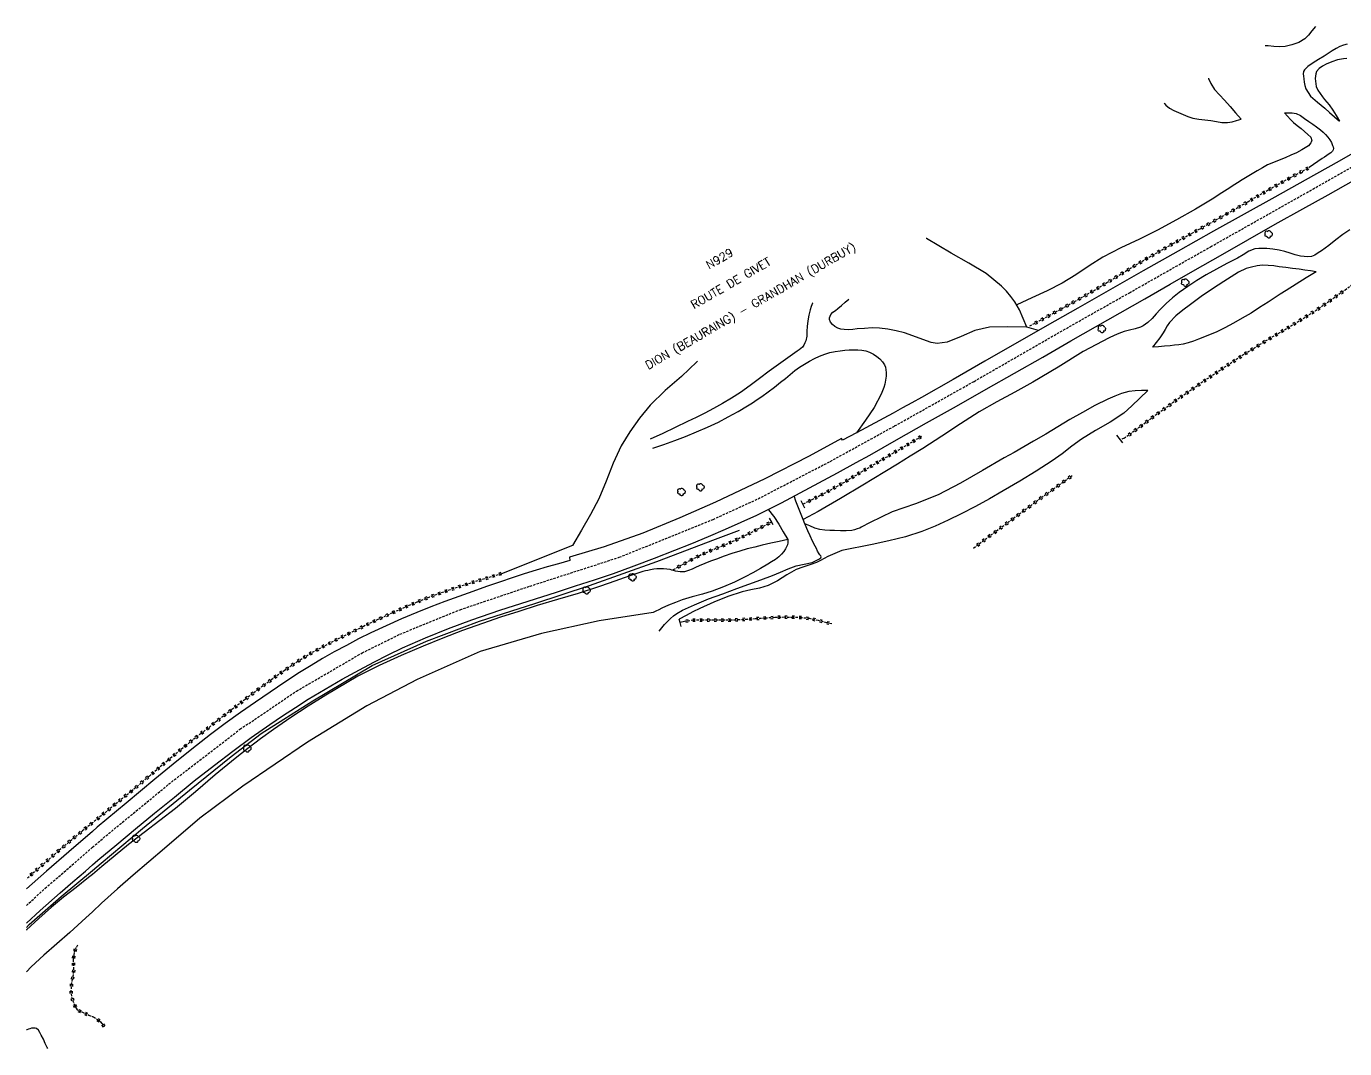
# Model space of a CAD drawing. Header units: millimetres. Extents: x 215000 to 216002, y 109000 to 110000.
# Drawn here: x 215000 to 215278.9, y 109279.4 to 109495.5 of the extents above; entities that cross this region are included whole.
import ezdxf
from ezdxf.enums import TextEntityAlignment as Align

# ---------------------------------------------------------------- set-up
doc = ezdxf.new("R2010")
doc.units = ezdxf.units.MM
doc.linetypes.add('DASHED', pattern=[0.75, 0.5, -0.25])
doc.layers.get('0').update_dxf_attribs({"linetype": 'CONTINUOUS'})
for name, color, linetype in [('W0001', 6, 'DASHED'), ('W0008', 7, 'CONTINUOUS'), ('W0010', 4, 'CONTINUOUS'), ('W0017', 7, 'CONTINUOUS'), ('W0120', 7, 'CONTINUOUS'), ('W0211', 2, 'CONTINUOUS'), ('W0214', 2, 'CONTINUOUS'), ('W0220', 5, 'DASHED'), ('W0241', 7, 'CONTINUOUS'), ('W0300', 7, 'CONTINUOUS'), ('W0510', 5, 'CONTINUOUS'), ('W0989', 7, 'CONTINUOUS'), ('W0990', 7, 'CONTINUOUS')]:
    doc.layers.add(name, color=color, linetype=linetype)
doc.styles.get("Standard").update_dxf_attribs({"font": 'romans.shx', "width": 0.85})

# ---------------------------------------------------------------- blocks, each defined once
blk = doc.blocks.new('T300')
for p, q in [((-0.8, 0.51), (-0.86, 0.34)), ((-0.86, 0.34), (-0.86, 0.17)), ((-0.86, 0.17), (-0.74, 0.06)), ((-0.69, 0.63), (-0.8, 0.51)), ((-0.8, -0.06), (-0.74, 0.06)), ((-0.74, 0.06), (-0.69, 0.11)), ((-0.57, 0.69), (-0.69, 0.63)), ((-0.46, 0.69), (-0.57, 0.69)), ((-0.29, 0.63), (-0.46, 0.69)), ((-0.29, 0.63), (-0.17, 0.74)), ((-0.23, 0.57), (-0.29, 0.63)), ((-0.17, 0.74), (-0.06, 0.8)), ((-0.06, 0.8), (0.06, 0.8)), ((0.06, 0.8), (0.23, 0.74)), ((0.23, 0.74), (0.34, 0.63)), ((0.34, 0.63), (0.4, 0.51)), ((0.46, 0.46), (0.34, 0.46)), ((0.4, 0.51), (0.4, 0.46)), ((0.57, 0.4), (0.46, 0.46)), ((0.57, 0.4), (0.69, 0.29)), ((0.69, 0.29), (0.74, 0.17)), ((0.74, 0.06), (0.69, -0.17)), ((0.74, 0.17), (0.74, 0.06)), ((-0.8, -0.17), (-0.8, -0.06)), ((-0.8, -0.23), (-0.8, -0.17)), ((-0.74, -0.34), (-0.8, -0.23)), ((-0.69, -0.4), (-0.74, -0.34)), ((-0.51, -0.46), (-0.69, -0.4)), ((-0.4, -0.46), (-0.51, -0.46)), ((-0.4, -0.46), (-0.34, -0.46)), ((-0.34, -0.46), (-0.34, -0.4)), ((-0.34, -0.51), (-0.34, -0.46)), ((-0.29, -0.63), (-0.34, -0.51)), ((-0.17, -0.74), (-0.29, -0.63)), ((-0.06, -0.8), (-0.17, -0.74)), ((0.06, -0.8), (-0.06, -0.8)), ((0.17, -0.74), (0.06, -0.8)), ((0.23, -0.69), (0.17, -0.74)), ((0.29, -0.46), (0.23, -0.46)), ((0.29, -0.63), (0.23, -0.69)), ((0.46, -0.4), (0.29, -0.46)), ((0.34, -0.51), (0.29, -0.63)), ((0.34, -0.51), (0.34, -0.46)), ((0.57, -0.34), (0.46, -0.4)), ((0.63, -0.29), (0.57, -0.34)), ((0.69, -0.17), (0.63, -0.29))]:
    blk.add_line(p, q)
blk = doc.blocks.new('t220o')
at = {"color": 0, "linetype": 'Continuous'}
for p, q in [((-0.25, 0.25), (0.25, 0.25)), ((-0.25, -0.25), (0.25, -0.25))]:
    blk.add_line(p, q, dxfattribs=at)

msp = doc.modelspace()

# ---------------------------------------------------------------- linework, layer by layer
at = {"layer": 'W0001'}
for points in [[(215014, 109321.96), (215016.24, 109323.89), (215030.1, 109335.29), (215045.19, 109346.91), (215057.12, 109354.97), (215071.03, 109363.06), (215079.02, 109367.01), (215091.77, 109372.2), (215106.55, 109377.19), (215125.43, 109383.28), (215145.29, 109391.3), (215154.83, 109395.66), (215170.07, 109403.57), (215183.69, 109411.05), (215200.5, 109420.48), (215218.06, 109430.58), (215233.34, 109439.22), (215250.53, 109448.94), (215272.16, 109461.13), (215292.64, 109472.74)], [(215000, 109309.65), (215003.98, 109313.29), (215014, 109321.96)]]:
    msp.add_lwpolyline(points, dxfattribs=at)
at = {"layer": 'W0008'}
for points in [[(215284.84, 109471.14), (215277.71, 109467.07), (215270.56, 109463.01), (215264.09, 109459.41), (215257.61, 109455.82), (215251.14, 109452.22), (215243.7, 109448.04), (215236.28, 109443.84), (215228.86, 109439.64), (215222.41, 109435.97), (215215.95, 109432.29), (215214.13, 109431.25), (215209.51, 109428.61), (215202.79, 109424.74), (215196.09, 109420.85), (215189.34, 109417.04), (215187.36, 109415.95), (215185.36, 109414.86), (215183.38, 109413.77)], [(215184.1, 109408.1), (215190.42, 109411.68), (215196.74, 109415.25), (215203.06, 109418.83), (215209.04, 109422.23), (215215.02, 109425.63), (215220.99, 109429.03), (215226.2, 109432.01), (215231.4, 109434.98), (215236.6, 109437.96), (215241.95, 109441.01), (215247.3, 109444.07), (215252.65, 109447.11), (215258.43, 109450.4), (215264.22, 109453.69), (215270.01, 109456.96), (215275.39, 109459.95), (215280.78, 109462.93)], [(215183.38, 109413.77), (215175.62, 109409.61), (215172.66, 109408.03)], [(215172.66, 109408.03), (215172.44, 109408.37), (215165.63, 109404.64), (215156.21, 109399.84), (215145.82, 109394.92), (215138.21, 109391.62), (215130.42, 109388.38), (215122.25, 109385.47), (215114.92, 109383.3), (215114.99, 109382.57), (215112.6, 109381.92), (215110.2, 109381.27), (215107.82, 109380.59), (215105.3, 109379.79), (215102.8, 109378.96), (215100.3, 109378.1), (215097.37, 109377.1), (215094.44, 109376.07), (215091.52, 109375.02), (215088.53, 109373.92), (215085.55, 109372.79), (215082.59, 109371.62), (215079.33, 109370.25), (215076.09, 109368.82), (215072.88, 109367.31), (215070.28, 109366.01), (215067.7, 109364.65), (215065.15, 109363.26), (215062.67, 109361.85), (215060.22, 109360.4), (215057.8, 109358.92), (215054.66, 109356.89), (215051.57, 109354.79), (215048.5, 109352.67), (215045.29, 109350.43), (215042.09, 109348.16), (215038.94, 109345.84), (215034.98, 109342.74), (215031.08, 109339.55), (215027.2, 109336.33), (215021.08, 109331.28), (215015, 109326.18), (215014, 109325.32)], [(215014, 109318.23), (215015.15, 109319.21), (215019.12, 109322.55), (215023.12, 109325.87), (215027.13, 109329.17), (215031.32, 109332.59), (215035.53, 109336), (215039.8, 109339.33), (215043.66, 109342.26), (215047.56, 109345.15), (215051.52, 109347.94), (215054.2, 109349.76), (215056.91, 109351.53), (215059.65, 109353.26), (215063.21, 109355.41), (215066.82, 109357.49), (215070.47, 109359.5), (215073.49, 109361.1), (215076.53, 109362.65), (215079.6, 109364.14), (215084.41, 109366.27), (215089.3, 109368.24), (215094.23, 109370.09), (215100.16, 109372.13), (215106.14, 109374.02), (215112.13, 109375.91), (215116.17, 109377.21), (215120.21, 109378.5), (215124.23, 109379.86), (215128.56, 109381.44), (215132.87, 109383.08), (215137.16, 109384.78), (215140.75, 109386.22), (215144.32, 109387.7), (215147.88, 109389.23), (215151.21, 109390.71), (215154.53, 109392.22), (215157.81, 109393.82), (215159.77, 109394.83), (215161.72, 109395.88), (215163.67, 109396.93), (215167.64, 109399.04), (215171.62, 109401.17), (215175.57, 109403.32), (215178.42, 109404.9), (215181.26, 109406.5), (215184.1, 109408.1)], [(215014, 109325.32), (215008.97, 109321.02), (215004.24, 109316.89), (215000, 109313.14)], [(215000, 109305.92), (215002.94, 109308.59), (215007.18, 109312.36), (215009.82, 109314.66), (215012.48, 109316.94), (215014, 109318.23)]]:
    msp.add_lwpolyline(points, dxfattribs=at)
at = {"layer": 'W0010'}
for points in [[(215014, 109317.07), (215015.8, 109318.57), (215024.57, 109325.92), (215034.48, 109334.06), (215043.3, 109341.19), (215049.64, 109346.05), (215060.59, 109352.96), (215073.18, 109360.38), (215084.64, 109365.51), (215095.87, 109369.78), (215107.54, 109373.51), (215119.15, 109377.29), (215133.35, 109382.36), (215145.82, 109387.1), (215150.87, 109388.99)], [(215000, 109305.03), (215000.6, 109305.61), (215007.35, 109311.58), (215014, 109317.07)]]:
    msp.add_lwpolyline(points, dxfattribs=at)
at = {"layer": 'W0017'}
for points in [[(215166.37, 109437.11), (215166.33, 109437.04), (215166.05, 109436.33), (215165.8, 109435.6), (215165.51, 109434.46), (215165.33, 109433.28), (215165.18, 109432.1), (215165.12, 109431.08), (215165.09, 109430.05), (215164.89, 109429.08), (215164.71, 109428.61), (215164.49, 109428.15), (215164.22, 109427.74), (215163.87, 109427.41), (215163.46, 109427.13), (215163.05, 109426.86), (215161.09, 109425.43), (215159.1, 109424.03), (215157.12, 109422.62), (215155.11, 109421.11), (215153.11, 109419.59), (215151.05, 109418.14), (215149.19, 109416.95), (215147.29, 109415.83), (215145.36, 109414.74), (215143.55, 109413.79), (215141.71, 109412.87), (215139.86, 109411.97), (215137.25, 109410.71), (215134.62, 109409.49), (215132, 109408.27)], [(215185.8, 109430.77), (215184.02, 109431.15), (215182.25, 109431.52), (215180.47, 109431.76), (215178.9, 109431.77), (215177.33, 109431.68), (215175.76, 109431.57), (215174.83, 109431.48), (215173.89, 109431.38), (215172.98, 109431.42), (215172.31, 109431.55), (215171.64, 109431.76), (215171.06, 109432.07), (215170.56, 109432.48), (215170.12, 109432.98), (215169.9, 109433.53), (215169.93, 109433.89), (215170.03, 109434.27), (215170.19, 109434.62), (215170.6, 109435.1), (215171.15, 109435.48), (215171.69, 109435.87), (215172.46, 109436.54), (215173.22, 109437.22), (215173.98, 109437.89)], [(215214.13, 109431.25), (215211.63, 109431.92), (215207.66, 109432.04), (215203.75, 109431.93), (215200.68, 109431.24), (215197.77, 109429.94), (215194.83, 109428.8), (215192.71, 109428.5), (215191.42, 109428.71), (215185.8, 109430.77)], [(215132.53, 109406.34), (215134.85, 109407.15), (215137.16, 109407.96), (215139.46, 109408.82), (215141.8, 109409.78), (215144.12, 109410.8), (215146.4, 109411.88), (215148.5, 109412.96), (215150.57, 109414.1), (215152.59, 109415.31), (215153.6, 109415.96), (215154.6, 109416.62), (215155.59, 109417.3), (215156.93, 109418.27), (215158.26, 109419.27), (215159.57, 109420.29), (215160.57, 109421.11), (215161.57, 109421.95), (215162.59, 109422.75), (215163.59, 109423.46), (215164.61, 109424.14), (215165.65, 109424.77), (215166.72, 109425.32), (215167.82, 109425.83), (215168.95, 109426.25), (215170.01, 109426.55), (215171.09, 109426.78), (215172.19, 109426.96), (215173.12, 109427.08), (215174.06, 109427.15), (215175, 109427.17), (215175.87, 109427.16), (215176.73, 109427.11), (215177.57, 109426.96), (215178.4, 109426.65), (215179.2, 109426.24), (215179.93, 109425.74), (215180.57, 109425.22), (215181.15, 109424.63), (215181.57, 109423.96), (215181.74, 109423.46), (215181.83, 109422.92), (215181.88, 109422.37), (215181.88, 109421.55), (215181.78, 109420.71), (215181.62, 109419.9), (215181.41, 109419.17), (215181.15, 109418.46), (215180.86, 109417.75), (215179.36, 109414.92), (215177.49, 109412.27), (215175.62, 109409.61)], [(215133.9, 109367.69), (215134.46, 109368.38), (215135.03, 109369.07), (215135.63, 109369.73), (215136.25, 109370.32), (215136.91, 109370.88), (215137.59, 109371.39), (215138.79, 109372.1), (215140.06, 109372.69), (215141.35, 109373.25), (215144.3, 109374.48), (215147.31, 109375.58), (215150.33, 109376.67), (215152.84, 109377.59), (215155.36, 109378.51), (215157.86, 109379.46), (215159.53, 109380.14), (215161.19, 109380.84), (215162.87, 109381.48), (215164.54, 109381.85), (215166.23, 109382.18), (215167.68, 109382.9), (215167.86, 109383.04), (215168.04, 109383.19), (215168.14, 109383.35), (215168.08, 109383.57), (215167.88, 109383.81), (215167.69, 109384.04), (215167.4, 109384.57), (215167.13, 109385.11), (215166.87, 109385.66), (215166.34, 109386.72), (215165.82, 109387.79), (215165.32, 109388.87), (215164.74, 109390.24), (215164.69, 109390.37), (215164.35, 109391.24), (215164.19, 109391.63), (215163.65, 109393.03), (215163.23, 109394.1), (215162.82, 109395.18), (215162.41, 109396.25)], [(215156.91, 109393.38), (215157.32, 109392.88), (215157.73, 109392.39), (215158.13, 109391.88), (215159.19, 109390.32), (215160.14, 109388.68), (215161.1, 109387.05)], [(215161.1, 109387.05), (215161.11, 109386.8), (215161.11, 109386.55), (215161.1, 109386.31), (215161, 109385.89), (215160.83, 109385.49), (215160.63, 109385.1), (215160.23, 109384.49), (215159.73, 109383.93), (215159.19, 109383.41), (215158.45, 109382.84), (215157.65, 109382.34), (215156.83, 109381.85), (215155.28, 109380.91), (215153.7, 109380.01), (215152.09, 109379.16), (215149.81, 109378.04), (215147.48, 109377.01), (215145.11, 109376.1), (215143.01, 109375.46), (215140.88, 109374.91), (215138.77, 109374.27), (215137.31, 109373.72), (215135.86, 109373.13), (215134.43, 109372.49), (215133.81, 109372.2), (215133.2, 109371.9), (215132.59, 109371.6)]]:
    msp.add_lwpolyline(points, dxfattribs=at)
at = {"layer": 'W0120'}
for points in [[(215231.94, 109407.51), (215231.45, 109408.13), (215230.71, 109409.09)], [(215164.72, 109393.7), (215164.3, 109394.48), (215163.9, 109395.22)], [(215157.16, 109391.58), (215157.64, 109390.72), (215157.9, 109390.24)], [(215138.5, 109368.64), (215138.29, 109369.5), (215138.12, 109370.17)]]:
    msp.add_lwpolyline(points, dxfattribs=at)
at = {"layer": 'W0211'}
for points in [[(215279.44, 109491.76), (215278.65, 109491.57), (215277.87, 109491.26), (215277.12, 109490.9), (215276.24, 109490.4), (215275.4, 109489.83), (215274.57, 109489.26), (215273.38, 109488.56), (215272.2, 109487.86), (215271.13, 109487.03), (215270.77, 109486.7), (215270.41, 109486.36), (215270.17, 109485.98), (215270.11, 109485.51), (215270.18, 109484.99), (215270.26, 109484.48), (215270.35, 109483.75), (215270.48, 109483.02), (215270.67, 109482.33), (215271.68, 109480.79), (215273.15, 109479.5), (215274.67, 109478.25), (215275.69, 109477.32), (215276.74, 109476.42), (215277.79, 109475.51)], [(215266.19, 109477.24), (215266.8, 109476.56), (215267.42, 109475.88), (215268.06, 109475.22), (215268.84, 109474.57), (215269.66, 109473.96), (215270.42, 109473.29), (215271.09, 109472.71), (215271.72, 109472.1), (215271.93, 109471.41), (215271.89, 109471.24), (215271.82, 109471.07), (215271.74, 109470.9), (215271.25, 109470.31), (215270.57, 109469.87), (215269.86, 109469.46), (215268.72, 109468.82), (215267.51, 109468.29), (215266.29, 109467.78), (215265.06, 109467.27), (215263.81, 109466.79), (215262.6, 109466.25), (215261.48, 109465.66), (215260.38, 109465.02), (215259.3, 109464.37), (215258.26, 109463.74), (215257.22, 109463.09), (215256.19, 109462.44), (215255.65, 109462.1), (215255.12, 109461.76), (215254.59, 109461.42), (215253.47, 109460.7), (215252.35, 109459.97), (215251.22, 109459.24), (215247.31, 109456.87), (215243.33, 109454.61), (215239.32, 109452.43), (215235.46, 109450.52), (215231.56, 109448.69), (215227.75, 109446.71), (215224.86, 109444.91), (215222.02, 109443.02), (215219.12, 109441.25), (215215.96, 109439.63), (215212.73, 109438.14), (215209.51, 109436.64)], [(215240.7, 109479.31), (215240.72, 109479.28), (215241.05, 109478.89), (215241.85, 109478.26), (215242.78, 109477.78), (215243.73, 109477.34), (215244.71, 109476.89), (215245.72, 109476.49), (215246.74, 109476.17), (215248.01, 109475.91), (215249.31, 109475.77), (215250.61, 109475.63), (215251.77, 109475.43), (215252.94, 109475.23), (215254.1, 109475.19), (215255.07, 109475.37), (215256.04, 109475.66), (215257.01, 109475.96)], [(215279.98, 109452.52), (215278.51, 109451.56), (215277, 109450.4), (215275.53, 109449.19), (215273.99, 109448.09), (215273.31, 109447.63), (215272.61, 109447.18), (215271.87, 109446.88), (215271.11, 109446.81), (215270.33, 109446.86), (215269.55, 109446.97), (215268.45, 109447.23), (215267.36, 109447.6), (215266.27, 109447.93), (215265.01, 109448.21), (215263.73, 109448.44), (215262.45, 109448.57), (215261.58, 109448.6), (215260.72, 109448.59), (215259.88, 109448.48), (215258.62, 109447.99), (215257.42, 109447.26), (215256.23, 109446.53), (215253.99, 109445.37), (215251.76, 109444.21), (215249.57, 109442.99), (215247.62, 109441.81), (215245.7, 109440.57), (215243.85, 109439.24), (215242.46, 109438.11), (215241.12, 109436.93), (215239.84, 109435.69), (215239, 109434.74), (215238.19, 109433.75), (215237.27, 109432.9), (215236.77, 109432.55), (215236.23, 109432.24), (215235.69, 109431.96), (215234.56, 109431.58), (215233.38, 109431.34), (215232.22, 109431.04), (215231.15, 109430.62), (215230.1, 109430.16), (215229.06, 109429.68), (215223.56, 109426.79), (215218.26, 109423.51), (215212.93, 109420.28), (215209.14, 109418.21), (215205.34, 109416.17), (215201.59, 109414.05), (215197.59, 109411.52), (215193.65, 109408.89), (215189.68, 109406.31), (215187, 109404.65), (215184.31, 109403), (215181.61, 109401.36)], [(215272.86, 109443.67), (215270.76, 109442.35), (215268.65, 109441.04), (215266.55, 109439.71), (215265.27, 109438.9), (215263.99, 109438.08), (215262.71, 109437.26), (215260.9, 109436.1), (215259.08, 109434.93), (215257.23, 109433.81), (215255.41, 109432.79), (215253.56, 109431.81), (215251.68, 109430.91), (215250.45, 109430.37), (215249.22, 109429.87), (215247.97, 109429.4), (215246.9, 109429.01), (215245.82, 109428.65), (215244.73, 109428.37), (215243.82, 109428.21), (215242.91, 109428.11), (215242, 109428.02), (215240.75, 109427.9), (215239.5, 109427.81), (215238.26, 109427.72)], [(215237.24, 109418.56), (215235.57, 109416.93), (215233.9, 109415.31), (215232.16, 109413.79), (215229.27, 109411.83), (215226.21, 109410.09), (215223.21, 109408.26), (215221.14, 109406.75), (215219.1, 109405.19), (215217.02, 109403.68), (215213.64, 109401.46), (215210.17, 109399.35), (215206.67, 109397.32), (215203.73, 109395.65), (215200.77, 109394.02), (215197.77, 109392.48), (215195.02, 109391.13), (215192.25, 109389.85), (215189.43, 109388.71), (215185.99, 109387.63), (215182.47, 109386.76), (215178.94, 109385.97), (215176.8, 109385.53), (215174.65, 109385.12), (215172.5, 109384.71)], [(215181.61, 109401.36), (215176.93, 109398.53), (215172.25, 109395.69), (215167.51, 109392.96), (215166.46, 109392.38), (215165.4, 109391.81), (215164.35, 109391.24)], [(215161.1, 109387.05), (215159.29, 109386.64), (215157.48, 109386.24), (215155.67, 109385.82), (215154.08, 109385.43), (215152.49, 109385.04), (215150.92, 109384.6), (215149.26, 109384.07), (215147.62, 109383.49), (215145.98, 109382.9), (215144.76, 109382.45), (215143.54, 109381.98), (215142.33, 109381.5), (215141.59, 109381.15), (215140.85, 109380.79), (215140.09, 109380.5), (215139.66, 109380.36), (215139.23, 109380.24), (215138.79, 109380.18), (215138.3, 109380.2), (215137.8, 109380.28), (215137.3, 109380.38), (215136.92, 109380.48), (215136.71, 109380.54), (215136.55, 109380.59), (215136.18, 109380.68), (215135.49, 109380.78), (215134.8, 109380.83), (215134.11, 109380.84), (215133.41, 109380.81), (215132.71, 109380.74), (215132.02, 109380.63), (215131.48, 109380.52), (215130.95, 109380.39), (215130.41, 109380.26)], [(215172.5, 109384.71), (215171.52, 109384.29), (215170.55, 109383.87), (215169.58, 109383.42), (215168.78, 109383.02), (215167.98, 109382.6), (215167.18, 109382.21), (215165.75, 109381.67), (215164.3, 109381.2), (215162.88, 109380.67), (215160.88, 109379.57), (215158.94, 109378.33), (215156.93, 109377.3), (215155.12, 109376.77), (215153.25, 109376.39), (215151.4, 109375.95), (215148.38, 109374.96), (215145.41, 109373.79), (215142.51, 109372.48), (215141.03, 109371.74), (215139.58, 109370.95), (215138.12, 109370.17)], [(215130.41, 109380.26), (215129.58, 109379.99), (215127.7, 109379.34), (215125.48, 109378.59), (215123.27, 109377.79), (215121.06, 109377.01), (215116.74, 109375.65), (215112.39, 109374.38), (215108.05, 109373.08), (215104.19, 109371.85), (215100.34, 109370.6), (215096.51, 109369.29), (215092.29, 109367.77), (215088.1, 109366.17), (215083.95, 109364.48), (215079.27, 109362.5), (215074.63, 109360.41), (215070.1, 109358.11), (215067.84, 109356.82), (215065.6, 109355.47), (215063.37, 109354.1), (215059.63, 109351.77), (215055.93, 109349.38), (215052.29, 109346.89), (215049.55, 109344.89), (215046.84, 109342.84), (215044.16, 109340.76), (215039.93, 109337.25), (215035.77, 109333.65), (215031.54, 109330.13), (215028.23, 109327.59), (215024.89, 109325.09), (215021.58, 109322.54), (215018.77, 109320.23), (215015.98, 109317.87), (215014, 109316.23)], [(215014, 109316.23), (215013.17, 109315.54), (215010.54, 109313.46), (215007.89, 109311.4), (215005.29, 109309.28), (215002.62, 109306.91), (215000.01, 109304.47), (215000, 109304.46)]]:
    msp.add_lwpolyline(points, dxfattribs=at)
at = {"layer": 'W0214'}
for points in [[(215272.69, 109495.55), (215271.97, 109494.62), (215271.25, 109493.7), (215270.44, 109492.91), (215269.17, 109492.16), (215267.75, 109491.63), (215266.3, 109491.31), (215265.12, 109491.24), (215263.93, 109491.31), (215262.73, 109491.4), (215262.09, 109491.46)], [(215279.35, 109488.76), (215278.67, 109488.69), (215277.4, 109488.47), (215276.17, 109488.08), (215275.01, 109487.54), (215274.23, 109487.11), (215273.48, 109486.62), (215272.95, 109485.99), (215272.79, 109485.52), (215272.71, 109485), (215272.68, 109484.49), (215272.69, 109483.94), (215272.76, 109483.39), (215272.89, 109482.86), (215273.22, 109482.08), (215273.68, 109481.34), (215274.19, 109480.63), (215274.65, 109480.07), (215275.14, 109479.52), (215275.6, 109478.96), (215276.38, 109477.84), (215277.08, 109476.68), (215277.79, 109475.51)], [(215250.06, 109484.62), (215250.09, 109484.52), (215250.56, 109483.48), (215251.37, 109482.21), (215252.42, 109481.06), (215253.48, 109479.93), (215254.64, 109478.59), (215255.83, 109477.28), (215257.01, 109475.96)], [(215266.19, 109477.24), (215267.01, 109477.24), (215267.82, 109477.23), (215268.61, 109477.11), (215269.54, 109476.7), (215270.42, 109476.09), (215271.28, 109475.46), (215272.13, 109474.89), (215272.96, 109474.3), (215273.75, 109473.67), (215274.32, 109473.18), (215274.87, 109472.65), (215275.36, 109472.09), (215275.76, 109471.55), (215276.11, 109470.97), (215276.35, 109470.36), (215276.44, 109470.06), (215276.5, 109469.74), (215276.49, 109469.46), (215276.29, 109469.13), (215275.95, 109468.84), (215275.61, 109468.57), (215275.13, 109468.22), (215274.63, 109467.9), (215274.12, 109467.58), (215273.2, 109466.95), (215272.29, 109466.32), (215271.37, 109465.69)], [(215272.86, 109443.67), (215271.67, 109443.84), (215270.48, 109444.02), (215269.28, 109444.19), (215267.88, 109444.38), (215266.48, 109444.57), (215265.07, 109444.73), (215263.88, 109444.88), (215262.69, 109445.01), (215261.51, 109445.03), (215260.35, 109444.9), (215259.19, 109444.65), (215258.07, 109444.32), (215256.42, 109443.57), (215254.85, 109442.6), (215253.3, 109441.6), (215250.9, 109440.07), (215248.55, 109438.45), (215246.27, 109436.74), (215244.69, 109435.56), (215243.15, 109434.34), (215241.82, 109432.93), (215241.36, 109432.21), (215240.93, 109431.45), (215240.49, 109430.71), (215239.77, 109429.69), (215239.01, 109428.71), (215238.26, 109427.72)], [(215237.24, 109418.56), (215235.89, 109418.52), (215234.54, 109418.49), (215233.21, 109418.33), (215231.71, 109417.91), (215230.24, 109417.32), (215228.8, 109416.69), (215226.06, 109415.38), (215223.41, 109413.9), (215220.77, 109412.39), (215218.2, 109410.88), (215215.64, 109409.34), (215213.08, 109407.81), (215211.02, 109406.63), (215208.95, 109405.47), (215206.89, 109404.3), (215202.27, 109401.63), (215197.65, 109398.97), (215192.93, 109396.51), (215188.08, 109394.61), (215183.14, 109392.9), (215178.48, 109390.67), (215176.61, 109389.62), (215176.34, 109389.45), (215175.78, 109389.28), (215175.21, 109389.11), (215174.65, 109388.97), (215173.44, 109388.86), (215172.21, 109388.89), (215170.99, 109388.95), (215169.95, 109388.96), (215168.9, 109389), (215167.88, 109389.14), (215166.8, 109389.47), (215165.75, 109389.92), (215164.69, 109390.37)], [(215115.55, 109385.75), (215100.5, 109379.81)], [(215132.59, 109371.6), (215121.15, 109369.81), (215109.01, 109367.2), (215096.03, 109363.36), (215082.65, 109357.41), (215072.01, 109351.87), (215059.48, 109344.18), (215045.82, 109334.88), (215036.69, 109328.1), (215029.21, 109321.72)], [(215029.21, 109321.72), (215025.89, 109318.88), (215022.58, 109316.04), (215019.29, 109313.17), (215015.92, 109310.11), (215014, 109308.33)], [(215014, 109308.33), (215012.58, 109307.02), (215009.23, 109303.95), (215006.46, 109301.54), (215003.69, 109299.15), (215001, 109296.66), (215000, 109295.6)]]:
    msp.add_lwpolyline(points, dxfattribs=at)
at = {"layer": 'W0220'}
for points in [[(215212.3, 109432.2), (215216.36, 109434.41), (215220.41, 109436.62), (215224.44, 109438.89), (215228.61, 109441.37), (215232.74, 109443.9), (215236.9, 109446.4), (215242.57, 109449.61), (215248.29, 109452.76), (215253.99, 109455.93), (215258.39, 109458.46), (215262.78, 109461), (215267.21, 109463.48), (215268.6, 109464.22), (215269.98, 109464.96), (215271.37, 109465.69)], [(215232.22, 109408.44), (215235.81, 109411.08), (215239.39, 109413.73), (215243.01, 109416.34), (215247.86, 109419.72), (215252.76, 109423.04), (215257.7, 109426.29), (215262.92, 109429.49), (215268.18, 109432.6), (215273.35, 109435.86), (215278.93, 109439.8), (215284.4, 109443.91), (215289.87, 109448.02)], [(215189.35, 109408.8), (215186.07, 109406.87), (215182.79, 109404.93), (215179.5, 109403), (215176.26, 109401.06), (215173.02, 109399.13), (215169.74, 109397.27), (215167.93, 109396.32), (215166.11, 109395.4), (215164.3, 109394.48)], [(215232.22, 109408.44), (215231.45, 109408.13)], [(215221.23, 109400.51), (215214.01, 109395.31), (215205, 109388.63), (215200.77, 109385.47), (215200.18, 109385.03)], [(215157.64, 109390.72), (215155.01, 109389.37), (215152.39, 109388.02), (215149.73, 109386.73), (215147.28, 109385.68), (215144.81, 109384.69), (215142.38, 109383.61), (215140.47, 109382.63), (215138.59, 109381.58), (215136.71, 109380.54)], [(215100.5, 109379.81), (215097.62, 109378.93), (215094.73, 109378.06), (215091.86, 109377.15), (215089.65, 109376.41), (215087.45, 109375.65), (215085.26, 109374.84), (215082.63, 109373.79), (215080.03, 109372.67), (215077.44, 109371.52), (215074.37, 109370.11), (215071.31, 109368.66), (215068.27, 109367.16), (215065.57, 109365.82), (215062.88, 109364.45), (215060.25, 109362.99), (215057.41, 109361.22), (215054.64, 109359.34), (215051.9, 109357.42), (215049.06, 109355.34), (215046.27, 109353.21), (215043.48, 109351.06), (215040.22, 109348.55), (215036.96, 109346.02), (215033.73, 109343.46), (215029.86, 109340.26), (215026.02, 109337.01), (215022.17, 109333.77), (215017.04, 109329.59), (215014, 109327.13)], [(215170.41, 109369.21), (215169.36, 109369.4), (215167.55, 109369.91), (215165.72, 109370.31), (215163.96, 109370.49), (215162.18, 109370.57), (215160.4, 109370.59), (215158.32, 109370.53), (215156.24, 109370.4), (215154.16, 109370.26), (215152.51, 109370.16), (215150.85, 109370.05), (215149.2, 109369.98), (215147.78, 109369.97), (215146.35, 109369.98), (215144.92, 109369.98), (215143.02, 109369.98), (215141.11, 109369.96), (215139.23, 109369.73), (215138.92, 109369.66), (215138.6, 109369.58), (215138.29, 109369.5)], [(215014, 109327.13), (215011.9, 109325.44), (215006.81, 109321.21), (215001.7, 109316.74), (215000, 109315.21)], [(215010.81, 109301.28), (215010.56, 109300.77), (215010.31, 109300.25), (215010.12, 109299.72), (215010.02, 109299.21), (215009.96, 109298.69), (215009.93, 109298.17), (215009.93, 109297.37), (215009.99, 109296.57), (215010, 109295.78), (215009.88, 109294.93), (215009.7, 109294.09), (215009.56, 109293.25), (215009.48, 109292.5), (215009.43, 109291.74), (215009.47, 109290.99), (215009.58, 109290.3), (215009.77, 109289.62), (215010.02, 109288.96), (215010.2, 109288.53), (215010.4, 109288.12), (215010.66, 109287.75), (215011.14, 109287.4), (215011.72, 109287.14), (215012.3, 109286.88), (215013.23, 109286.48), (215014, 109286.15)], [(215014, 109286.15), (215014.17, 109286.08), (215015.02, 109285.57), (215015.35, 109285.31), (215015.66, 109285.02), (215015.95, 109284.71), (215016.29, 109284.26), (215016.44, 109284.02)]]:
    msp.add_lwpolyline(points, dxfattribs=at)
at = {"layer": 'W0241'}
for points in [[(215211.63, 109431.92), (215210.86, 109433.75), (215210.09, 109435.59), (215209.15, 109437.3), (215208.28, 109438.46), (215207.32, 109439.55), (215206.31, 109440.59), (215203.05, 109443.26), (215199.41, 109445.48), (215195.68, 109447.57), (215193.07, 109449.16), (215190.42, 109450.67), (215190.33, 109450.71)], [(215141.97, 109424.78), (215141.84, 109424.59), (215138.58, 109421.51), (215135.14, 109418.57), (215131.96, 109415.42), (215129.74, 109412.69), (215127.68, 109409.83), (215125.83, 109406.85), (215124.11, 109403.2), (215122.67, 109399.39), (215121.09, 109395.65), (215119.32, 109392.31), (215117.43, 109389.03), (215115.55, 109385.75)]]:
    msp.add_lwpolyline(points, dxfattribs=at)
at = {"layer": 'W0510'}
msp.add_lwpolyline([(215004.55, 109279.39), (215004.42, 109279.62), (215003.98, 109280.5), (215003.59, 109281.4), (215003.14, 109282.26), (215002.86, 109282.79), (215002.56, 109283.3), (215002.17, 109283.63), (215001.83, 109283.71), (215001.45, 109283.72), (215001.07, 109283.68), (215000.74, 109283.6), (215000.42, 109283.49), (215000.1, 109283.37), (215000, 109283.33)], dxfattribs=at)

# ---------------------------------------------------------------- block references
at = {"layer": 'W0220'}
for p, rotation in [((215267.04, 109463.38), 29.2212503662806), ((215268.36, 109464.09), 28.24637669914648), ((215269.68, 109464.8), 28.03385189140904), ((215271, 109465.5), 28.00163481292673), ((215261.81, 109460.43), 30.05984392918676), ((215263.11, 109461.18), 29.2212503662806), ((215264.42, 109461.91), 29.2212503662806), ((215265.73, 109462.65), 29.2212503662806), ((215256.61, 109457.43), 29.89327573203641), ((215257.91, 109458.18), 29.89327573203641), ((215259.21, 109458.93), 30.05984392918676), ((215260.51, 109459.68), 30.05984392918676), ((215251.39, 109454.48), 29.04863161159814), ((215252.7, 109455.21), 29.04863161159814), ((215254.01, 109455.94), 29.89327573203641), ((215255.31, 109456.69), 29.89327573203641), ((215246.14, 109451.58), 28.83273361241636), ((215247.45, 109452.3), 28.83273361241636), ((215248.77, 109453.03), 29.04863161159814), ((215250.08, 109453.75), 29.04863161159814), ((215242.2, 109449.4), 29.56833901705436), ((215243.51, 109450.13), 28.83273361241636), ((215244.82, 109450.85), 28.83273361241636), ((215236.98, 109446.44), 29.56833901705436), ((215238.29, 109447.18), 29.56833901705436), ((215239.59, 109447.92), 29.56833901705436), ((215240.89, 109448.66), 29.56833901705436), ((215231.84, 109443.35), 31.49452043957528), ((215233.12, 109444.13), 30.94957290424511), ((215234.41, 109444.9), 30.94957290424511), ((215235.69, 109445.67), 30.94957290424511), ((215228, 109441.01), 30.74289827137021), ((215229.28, 109441.78), 31.49452043957528), ((215230.56, 109442.56), 31.49452043957528), ((215222.82, 109437.98), 29.35099632760975), ((215224.13, 109438.71), 29.35099632760975), ((215225.42, 109439.47), 30.74289827137021), ((215226.71, 109440.24), 30.74289827137021), ((215277.06, 109438.47), 35.21396524987519), ((215278.28, 109439.34), 35.21396524987519), ((215217.57, 109435.07), 28.65104301479557), ((215218.89, 109435.79), 28.65104301479557), ((215220.2, 109436.51), 28.65104301479557), ((215221.51, 109437.24), 29.35099632760975), ((215272.11, 109435.08), 32.18721402905256), ((215273.38, 109435.88), 35.21396524987519), ((215274.6, 109436.74), 35.21396524987519), ((215275.83, 109437.61), 35.21396524987519), ((215213.62, 109432.91), 28.6401578800633), ((215214.94, 109433.63), 28.6401578800633), ((215216.25, 109434.35), 28.6401578800633), ((215268.3, 109432.68), 32.18721402905256), ((215269.57, 109433.48), 32.18721402905256), ((215270.84, 109434.28), 32.18721402905256), ((215263.14, 109429.62), 30.65544141181551), ((215264.43, 109430.38), 30.65544141181551), ((215265.72, 109431.15), 30.65544141181551), ((215267.01, 109431.91), 30.65544141181551), ((215258.03, 109426.48), 31.54368279223199), ((215259.31, 109427.27), 31.54368279223199), ((215260.58, 109428.05), 31.54368279223199), ((215261.86, 109428.84), 31.54368279223199), ((215254.26, 109424.02), 33.26552278621497), ((215255.51, 109424.85), 33.26552278621497), ((215256.77, 109425.67), 33.26552278621497), ((215250.52, 109421.52), 34.11990541872903), ((215251.76, 109422.36), 34.11990541872903), ((215253, 109423.2), 33.26552278621497), ((215245.57, 109418.12), 34.92060088207742), ((215246.8, 109418.98), 34.92060088207742), ((215248.03, 109419.84), 34.11990541872903), ((215249.28, 109420.68), 34.11990541872903), ((215241.9, 109415.53), 35.78267050654762), ((215243.11, 109416.41), 34.92060088207742), ((215244.34, 109417.27), 34.92060088207742), ((215238.25, 109412.89), 36.39959657089693), ((215239.46, 109413.78), 35.78267050654762), ((215240.68, 109414.65), 35.78267050654762), ((215234.63, 109410.22), 36.38162966728537), ((215235.84, 109411.11), 36.39959657089693), ((215237.05, 109412), 36.39959657089693), ((215186.45, 109407.09), 210.5150948820404), ((215187.74, 109407.85), 210.5150948820404), ((215189.03, 109408.61), 210.5150948820404), ((215233.42, 109409.33), 36.38162966728537), ((215182.57, 109404.81), 210.4815540114695), ((215183.86, 109405.57), 210.515094882074), ((215185.16, 109406.33), 210.515094882074), ((215177.41, 109401.75), 210.8804399979098), ((215178.7, 109402.52), 210.8804399979098), ((215179.99, 109403.28), 210.4815540114695), ((215181.28, 109404.04), 210.4815540114695), ((215172.25, 109398.69), 209.4528948121691), ((215173.55, 109399.44), 210.8465874119642), ((215174.83, 109400.21), 210.8465874119642), ((215176.12, 109400.98), 210.8465874119642), ((215219.5, 109399.27), 215.8034297271555), ((215220.72, 109400.14), 215.8034297271555), ((215166.97, 109395.84), 206.9042241603604), ((215168.31, 109396.52), 207.6839180122753), ((215169.63, 109397.22), 207.6839180122753), ((215170.94, 109397.95), 209.4528948121691), ((215215.85, 109396.63), 215.8034297271555), ((215217.07, 109397.51), 215.8034297271555), ((215218.28, 109398.39), 215.8034297271555), ((215165.63, 109395.16), 206.916940112131), ((215211.01, 109393.09), 216.5195846725871), ((215212.22, 109393.98), 216.5195846725871), ((215213.42, 109394.87), 216.5195846725871), ((215214.64, 109395.76), 215.8034297271555), ((215156.93, 109390.36), 207.2417415174343), ((215207.4, 109390.41), 216.5195846725871), ((215208.6, 109391.3), 216.5195846725871), ((215209.81, 109392.19), 216.5195846725871), ((215151.59, 109387.63), 205.8965294595807), ((215152.93, 109388.3), 207.2244918808614), ((215154.26, 109388.98), 207.2244918808614), ((215155.6, 109389.67), 207.2417415174343), ((215203.78, 109387.73), 216.7896454329954), ((215204.99, 109388.62), 216.7896454329954), ((215206.19, 109389.52), 216.5195846725871), ((215144.71, 109384.65), 203.9033941050603), ((215146.1, 109385.21), 201.8733338527748), ((215147.49, 109385.77), 203.1052703884448), ((215148.87, 109386.36), 203.1052703884448), ((215150.24, 109386.97), 205.8965294595807), ((215201.38, 109385.93), 216.7896454329954), ((215202.58, 109386.83), 216.7896454329954), ((215139.33, 109381.99), 208.982215281367), ((215140.65, 109382.72), 207.3278373733483), ((215141.98, 109383.41), 207.3278373733483), ((215143.34, 109384.04), 203.9033941050603), ((215098.79, 109379.29), 196.8413041100653), ((215100.22, 109379.72), 196.8413041100653), ((215138.02, 109381.27), 208.9589258993545), ((215090.2, 109376.59), 198.4504887681109), ((215091.62, 109377.07), 198.4504887681109), ((215093.05, 109377.53), 197.6410627335436), ((215094.48, 109377.98), 197.6410627335436), ((215095.92, 109378.42), 196.8286086502702), ((215097.35, 109378.85), 196.8286086502702), ((215083.16, 109374), 201.8427619871257), ((215084.56, 109374.56), 201.8427619871257), ((215085.96, 109375.1), 200.1993714467585), ((215087.36, 109375.62), 200.1993714467585), ((215088.78, 109376.11), 199.0640353954801), ((215076.29, 109371), 204.6107358891026), ((215077.66, 109371.62), 203.9665987029408), ((215079.03, 109372.23), 203.9665987029408), ((215080.4, 109372.83), 203.2331300474055), ((215081.78, 109373.42), 203.2331300474055), ((215070.87, 109368.44), 206.2167528566235), ((215072.22, 109369.09), 205.4975514930983), ((215073.57, 109369.74), 205.4975514930983), ((215074.93, 109370.37), 204.6107358891026), ((215139.76, 109369.79), 187.0423927070308), ((215141.25, 109369.96), 180.6606138847253), ((215142.75, 109369.98), 180.6606138847253), ((215144.25, 109369.98), 179.7598933723644), ((215145.75, 109369.98), 180.2008960189301), ((215147.25, 109369.97), 179.5580357123891), ((215148.75, 109369.98), 180.4824793702971), ((215150.24, 109370.03), 182.4940654666644), ((215151.74, 109370.11), 183.6022444335316), ((215153.24, 109370.2), 183.567697362478), ((215154.74, 109370.3), 183.7921560216494), ((215156.23, 109370.4), 183.7921560216494), ((215157.73, 109370.49), 183.7117284149948), ((215159.23, 109370.56), 181.5407253761418), ((215160.73, 109370.59), 179.3229288899881), ((215162.23, 109370.57), 177.4866607050044), ((215163.73, 109370.5), 177.4866607050044), ((215165.22, 109370.36), 174.2668836726514), ((215166.69, 109370.1), 167.5842015712995), ((215168.15, 109369.74), 164.20522797197), ((215169.6, 109369.35), 169.6121563228433), ((215065.49, 109365.78), 207.0405239096233), ((215066.83, 109366.45), 206.4037267942051), ((215068.18, 109367.11), 206.4037267942051), ((215069.52, 109367.78), 206.2167528566235), ((215060.2, 109362.95), 211.892732299612), ((215061.51, 109363.68), 209.0139871325895), ((215062.82, 109364.41), 209.0139871325895), ((215064.15, 109365.1), 207.0405239096233), ((215055.16, 109359.7), 214.0792798241485), ((215056.4, 109360.54), 214.0792798241485), ((215057.65, 109361.37), 211.892732299612), ((215058.92, 109362.16), 211.892732299612), ((215051.48, 109357.11), 216.2047591328298), ((215052.7, 109357.98), 215.1616665809779), ((215053.93, 109358.84), 215.1616665809779), ((215047.87, 109354.43), 217.3619605509626), ((215049.06, 109355.34), 217.3619605509626), ((215050.27, 109356.22), 216.2047591328298), ((215044.3, 109351.69), 217.6162846809619), ((215045.48, 109352.6), 217.6162846809619), ((215046.67, 109353.51), 217.3619605509626), ((215040.73, 109348.94), 217.5151745446395), ((215041.92, 109349.86), 217.5151745446395), ((215043.11, 109350.77), 217.5151745446395), ((215037.17, 109346.19), 217.8432759735447), ((215038.36, 109347.11), 217.8432759735447), ((215039.54, 109348.03), 217.8432759735447), ((215033.65, 109343.39), 219.5314167442482), ((215034.82, 109344.32), 218.4360910812863), ((215036, 109345.26), 218.4360910812863), ((215030.18, 109340.52), 219.5314167442482), ((215031.33, 109341.48), 219.5314167442482), ((215032.49, 109342.43), 219.5314167442482), ((215026.74, 109337.62), 220.283838956363), ((215027.88, 109338.59), 220.283838956363), ((215029.03, 109339.56), 220.283838956363), ((215023.3, 109334.72), 220.0738583140204), ((215024.45, 109335.69), 220.0738583140204), ((215025.59, 109336.65), 220.0738583140204), ((215019.82, 109331.86), 219.1808737814782), ((215020.99, 109332.81), 219.1808737814782), ((215022.15, 109333.75), 219.1808737814782), ((215016.33, 109329.02), 218.9236551788244), ((215017.5, 109329.96), 219.1808737814782), ((215018.66, 109330.91), 219.1808737814782), ((215013.69, 109326.89), 218.9236551790098), ((215015.17, 109328.08), 218.9236551788244), ((215010.21, 109324.04), 219.7400940349158), ((215011.37, 109325), 219.7400940349158), ((215012.53, 109325.95), 218.9236551790098), ((215006.75, 109321.16), 221.1518205389787), ((215007.91, 109322.12), 219.7400940349158), ((215009.06, 109323.08), 219.7400940349158), ((215003.37, 109318.2), 221.1518205389787), ((215004.5, 109319.18), 221.1518205389787), ((215005.63, 109320.17), 221.1518205389787), ((215001.11, 109316.21), 221.9884656432942), ((215002.24, 109317.21), 221.1518205389787), ((215009.97, 109298.74), 263.8533743423286), ((215010.29, 109300.2), 250.0255575912302), ((215009.94, 109297.24), 274.2126807511252), ((215010, 109295.75), 261.8413875562743), ((215009.51, 109292.79), 264.1536529996408), ((215009.74, 109294.27), 257.8259828029647), ((215009.45, 109291.29), 272.4529379518935), ((215009.72, 109289.82), 285.1345559088309), ((215010.25, 109288.42), 296.2895928214901), ((215011.25, 109287.35), 335.8629973290994), ((215012.62, 109286.74), 336.2897874191485), ((215015.27, 109285.37), 320.7872429637678), ((215016.28, 109284.27), 306.6674399019654)]:
    msp.add_blockref('t220o', p, dxfattribs=dict(at, rotation=rotation))
at = {"layer": 'W0300', "rotation": 359.9999899820874}
for p in [(215262.85, 109451.55), (215245.21, 109441.34), (215227.57, 109431.53), (215138.64, 109397.08), (215142.63, 109398.07), (215128.27, 109379.02), (215118.56, 109376.26), (215046.78, 109342.84), (215023.25, 109323.74)]:
    msp.add_blockref('T300', p, dxfattribs=at)

# ---------------------------------------------------------------- texts
at = {"layer": 'W0989'}
msp.add_text('DION (BEAURAING) - GRANDHAN (DURBUY)', height=1.75, rotation=30, dxfattribs=at).set_placement((215153.18, 109436.43), align=Align.MIDDLE_CENTER)
msp.add_text('ROUTE DE GIVET', height=1.75, rotation=30, dxfattribs=at).set_placement((215141.22, 109435.74))
at = {"layer": 'W0990'}
msp.add_text('N929', height=1.75, rotation=30, dxfattribs=at).set_placement((215146.66, 109446.45), align=Align.MIDDLE_CENTER)

doc.saveas('drawing.dxf')
